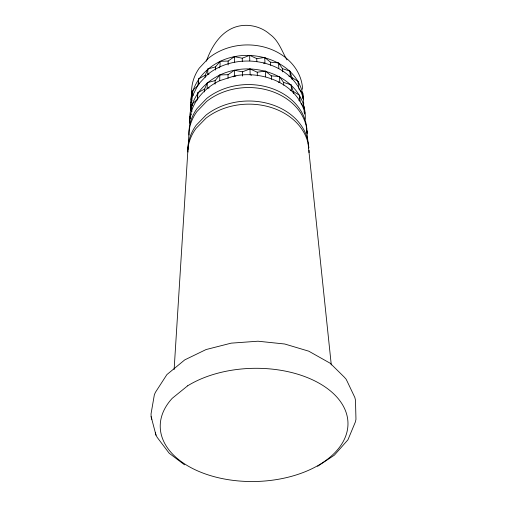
<?xml version="1.0" encoding="UTF-8"?>
<svg xmlns="http://www.w3.org/2000/svg" width="507" height="507" viewBox="0 0 507 507"><rect width="100%" height="100%" fill="white"/><g stroke="black" fill="none" stroke-linecap="round" stroke-linejoin="round"><path stroke-width="0.76" d="M228.023 78.281L228.049 74.694L234.405 70.251C266.099 63.483 306.729 82.914 305.29 119.177M228.131 64.978L228.163 61.055L234.386 56.664C263.184 50.643 300.632 66.436 303.414 98.814L302.362 97.68M298.16 83.687L298.173 81.469L291.937 77.558L289.884 71.1L282.513 68.692L278.463 62.887L270.491 62.196L264.711 57.487L256.732 58.603L249.634 55.352L242.251 58.21L234.386 56.664C208.909 61.569 187.66 83.56 190.898 110.501M299.523 99.017L299.548 95.297L293.185 91.349L291.094 84.827L283.571 82.394L279.433 76.532L271.296 75.841L265.389 71.081L257.239 72.209L249.989 68.927L242.447 71.817L234.405 70.251C208.738 75.188 187.146 96.774 189.884 124.038M189.637 122.51C190.043 103.853 203.383 88.364 219.715 80.695L219.829 74.954L228.049 74.694M228.163 61.055L220.114 61.309L220 66.81L219.075 67.932M215.031 84.2L215.133 80.6L219.829 74.954M215.424 70.055L215.513 66.899L220.114 61.309M215.133 80.6L207.35 82.635L207.122 88.408L209.264 87.85M215.513 66.899L207.895 68.914L207.68 74.44L198.3 84.422L192.483 95.975L190.537 108.232M204.505 91.951L204.632 89.055L207.35 82.635M205.139 77.349L205.227 75.264L207.895 68.914M204.632 89.055L197.863 92.673L197.419 99.987M205.227 75.264L198.598 78.851L198.3 84.422L199.638 83.706M197.863 92.673L197.274 99.391L191.976 104.29L191.614 110.146L191.963 111.603M174.116 369.578L187.723 152.956A60.669 48.184 -1.2 0 1 195.949 128.505L205.943 118.232A60.669 48.184 -1.2 0 1 269.578 107.015A60.669 48.184 -1.2 0 1 308.845 147.905M187.926 149.73L188.8 135.857A59.237 47.759 -1.2 0 1 196.849 111.641L206.609 101.47A59.237 47.759 -1.2 0 1 270.066 90.81A59.237 47.759 -1.2 0 1 307.229 133.246M191.069 99.771L191.57 91.792M198.598 78.851L198.022 85.499L192.825 90.354L192.483 95.975L193.528 94.999M302.362 94.613L302.825 93.199L298.655 88.674M206.412 61.157C212.801 42.683 225.824 24.545 247.536 25.35C255.775 25.813 263.748 28.772 269.914 34.324C278.603 40.37 281.829 51.137 286.981 59.883M190.892 102.566L192.039 100.652M191.564 114.037L190.011 116.61L190.379 118.892M233.138 76.868L234.418 75.974C262.436 70.346 296.988 83.389 304.897 112.985L303.826 111.838M317.591 466.313L334.386 455.14L347.948 439.791L355.369 421.982L355.965 419.346L355.483 400.137L354.83 397.456L347.244 381.473L346.059 379.147L344.361 377.208L330.222 363.259L308.757 351.18L284.725 344.006L257.974 341.211L231.179 343.15L206.057 349.557L184.77 359.869L166.892 374.591L155.503 392.203L154.375 394.661L151.035 413.908L151.124 416.665L156.004 435.19L157.252 437.452L169.167 453.214L184.529 464.818M303.414 98.814C292.374 59.237 237.327 50.149 207.68 74.44L209.074 74.073M219.715 80.695L234.418 75.974L235.894 76.259M263.52 63.166L264.984 62.963L264.711 57.487M278.349 82.147L279.845 82.273L279.433 76.532M290.219 90.157L291.601 90.601L291.094 84.827M288.882 76.151L290.372 76.633L289.884 71.1M251.472 75.239L250.141 74.637L249.989 68.927M298.845 100.316L300.131 101.108L299.548 95.297M301.095 103.707L304.282 107.129L304.726 114.069M151.124 416.665L151.84 419.34M155.326 432.661L156.004 435.19M191.976 104.29L192.318 105.741M306.285 126.23L307.724 140.002M308.06 143.202L331.286 364.932M298.173 81.469L298.731 87.046M291.937 77.558L292.127 79.643M293.185 91.349L293.382 93.522M282.513 68.692L282.76 71.848M283.571 82.394L283.793 85.277M278.463 62.887L278.856 68.388M305.487 122.269L305.588 123.816M303.465 99.581L303.756 104.182M303.953 107.25L304.054 108.79M302.825 93.199L303.218 99.315M303.414 102.37L303.516 103.897M270.491 62.196L270.681 65.34M271.296 75.841L271.505 79.428M265.389 71.081L265.674 76.798M256.732 58.603L256.846 61.74M257.239 72.209L257.372 75.79M249.634 55.352L249.78 60.821M242.251 58.21L242.295 61.347M242.447 71.817L242.511 76.113M234.386 56.664L234.392 62.139M234.405 70.251L234.418 75.974M309.017 150.281A60.669 48.184 -1.2 0 1 309.042 152.658M189.067 135.109A58.977 47.677 -1.2 0 1 197.014 108.606L206.729 98.459A58.977 47.677 -1.2 0 1 268.995 87.546A58.977 47.677 -1.2 0 1 306.811 128.607M306.931 130.964A58.977 47.677 -1.2 0 1 306.912 133.309M188.008 152.075A60.396 48.108 -1.2 0 1 196.12 125.324L206.07 115.064A60.396 48.108 -1.2 0 1 268.476 103.612A60.396 48.108 -1.2 0 1 308.313 143.113M308.51 144.691A60.396 48.108 -1.2 0 1 308.706 147.86M191.633 94.061A55.548 46.492 -1.2 0 1 199.162 68.255L208.314 58.394A55.548 46.492 -1.2 0 1 267.721 48.114A55.548 46.492 -1.2 0 1 302.616 89.34M187.609 385.84L172.209 398.331A93.89 56.6 -1.2 0 0 246.757 481.447A93.89 56.6 -1.2 0 0 342.143 404.098A93.89 56.6 -1.2 0 0 187.609 385.84"/></g></svg>
